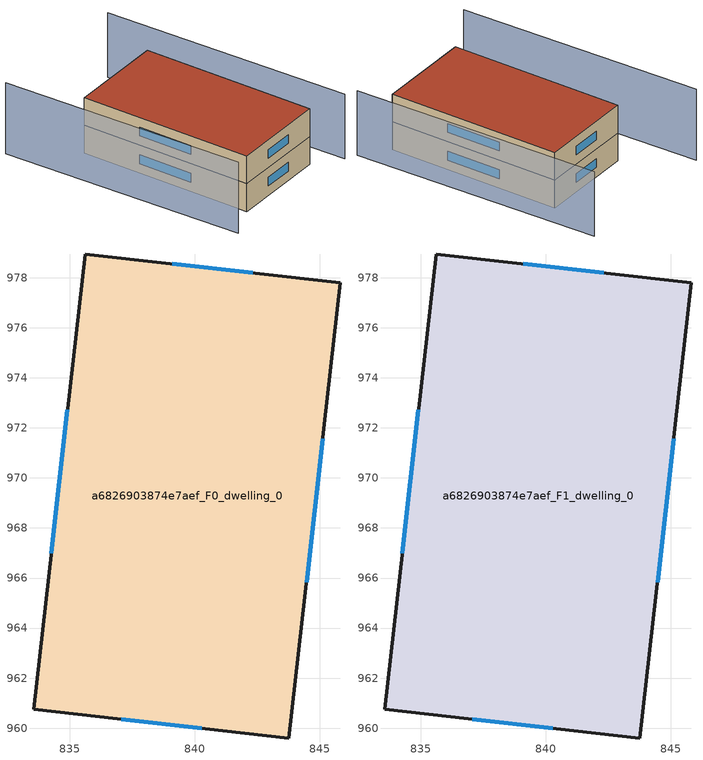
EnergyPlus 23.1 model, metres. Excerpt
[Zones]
a6826903874e7aef_F0_dwelling_0
 floor ground (EU_floor_Construction): 845.82,977.8 843.77,959.61 833.57,960.76 835.62,978.95 z0
 wall outside (EU_wall_Construction): 833.57,960.76 843.77,959.61 845.82,977.8 835.62,978.95 833.57,960.76 z0:3
 window (EU_Window_Construction): 837.06,960.36 840.27,960 / 834.92,972.72 834.27,966.99 / 842.33,978.19 839.11,978.55 / 844.47,965.84 845.12,971.57 z1.03:1.97
a6826903874e7aef_F1_dwelling_0
 floor to a6826903874e7aef_F0_dwelling_0 (EU_floor_Construction): 845.82,977.8 843.77,959.61 833.57,960.76 835.62,978.95 z3
 wall outside (EU_wall_Construction): 833.57,960.76 843.77,959.61 845.82,977.8 835.62,978.95 833.57,960.76 z3:6
 window (EU_Window_Construction): 837.06,960.36 840.27,960 / 834.92,972.72 834.27,966.99 / 842.33,978.19 839.11,978.55 / 844.47,965.84 845.12,971.57 z4.03:4.97
 roof outside (EU_roof_Construction): 843.77,959.61 845.82,977.8 835.62,978.95 833.57,960.76 z6
shading: 846.2,957.2 848.5,983.39 z0:7; 832.11,985.28 829.85,959.62 z0:7.7
[Building]
EU S2 Campaign: North Axis=0; Terrain=City; Solar Distribution=FullExterior
[Site:Location]
Cape.Town.Intl.AP: Latitude=-33.965; Longitude=18.602; Time Zone=2; Elevation=46
[SizingPeriod:WeatherFileDays]
AnnualSizingPeriod: Begin Month=1; Begin Day of Month=1; End Month=12; End Day of Month=31; Day of Week for Start Day=Monday; Use Weather File Daylight Saving Period=No; Use Weather File Rain and Snow Indicators=No
[MATERIAL]
EU_InternalMass_Material: Roughness=MediumRough; Thickness=0.1; Conductivity=1; Density=1800; Specific Heat=900; Thermal Absorptance=0.9; Solar Absorptance=0.7; Visible Absorptance=0.7
[MATERIAL:NOMASS] Roughness=MediumRough; Thermal Absorptance=0.9; Solar Absorptance=0.7; Visible Absorptance=0.7
Name | Thermal Resistance
EU_wall_NoMass | 0.493876
EU_roof_NoMass | 0.449382
EU_floor_NoMass | 1.25
[WINDOWMATERIAL:SIMPLEGLAZINGSYSTEM]
EU_Window_SimpleGlazing: UFactor=4.4; Solar Heat Gain Coefficient=0.85; Visible Transmittance=0.85
[CONSTRUCTION]
EU_wall_Construction: EU_wall_NoMass
EU_roof_Construction: EU_roof_NoMass
EU_floor_Construction: EU_floor_NoMass
EU_Window_Construction: EU_Window_SimpleGlazing
EU_InternalMass_Construction: EU_InternalMass_Material
[ZONE] Type=1; Multiplier=1; Ceiling Height=autocalculate; Volume=563.676; Floor Area=autocalculate; Part of Total Floor Area=Yes
a6826903874e7aef_F0_dwelling_0; a6826903874e7aef_F1_dwelling_0
[INTERNALMASS] Construction=EU_InternalMass_Construction; Surface Area=187.892
Name | Zone or ZoneList
a6826903874e7aef_F0_dwelling_0_EU_InternalMass | a6826903874e7aef_F0_dwelling_0
a6826903874e7aef_F1_dwelling_0_EU_InternalMass | a6826903874e7aef_F1_dwelling_0
[OTHEREQUIPMENT] Fuel Type=Electricity; Design Level Calculation Method=Watts/Area; Power per Zone Floor Area=1; Fraction Latent=0; Fraction Radiant=0; Fraction Lost=0; Carbon Dioxide Generation Rate=0; EndUse Subcategory=EU_Step8_InternalGains
Name | Zone or ZoneList or Space or SpaceList | Schedule
EU_Step8_InternalGain_a6826903874e7aef_F0_dwelling_0_f000 | a6826903874e7aef_F0_dwelling_0 | EU_Step8_GainSchedule_a6826903874e7aef_F0_dwelling_0_f000
EU_Step8_InternalGain_a6826903874e7aef_F1_dwelling_0_f000 | a6826903874e7aef_F1_dwelling_0 | EU_Step8_GainSchedule_a6826903874e7aef_F1_dwelling_0_f000
[ZONEVENTILATION:DESIGNFLOWRATE] Schedule=EU_AlwaysOn; Design Flow Rate Calculation Method=AirChanges/Hour; Air Changes per Hour=0.64; Ventilation Type=Natural; Fan Pressure Rise=0; Fan Total Efficiency=1; Constant Term Coefficient=1; Temperature Term Coefficient=0; Velocity Term Coefficient=0; Velocity Squared Term Coefficient=0; Minimum Indoor Temperature=-100; Maximum Indoor Temperature=100; Delta Temperature=-100; Minimum Outdoor Temperature=-100; Maximum Outdoor Temperature=100; Maximum Wind Speed=40
Name | Zone or ZoneList or Space or SpaceList
EU_ConstantAir_a6826903874e7aef_F0_dwelling_0 | a6826903874e7aef_F0_dwelling_0
EU_ConstantAir_a6826903874e7aef_F1_dwelling_0 | a6826903874e7aef_F1_dwelling_0
[HVACTEMPLATE:THERMOSTAT] Constant Heating Setpoint=20; Constant Cooling Setpoint=50
EU_HeatOnly_a6826903874e7aef_F0_dwelling_0; EU_HeatOnly_a6826903874e7aef_F1_dwelling_0
[HVACTEMPLATE:ZONE:IDEALLOADSAIRSYSTEM] System Availability Schedule=EU_AlwaysOn; Maximum Heating Supply Air Temperature=50; Minimum Cooling Supply Air Temperature=13; Maximum Heating Supply Air Humidity Ratio=0.0156; Minimum Cooling Supply Air Humidity Ratio=0.0077; Heating Limit=NoLimit; Cooling Limit=NoLimit; Heating Availability Schedule=EU_AlwaysOn; Cooling Availability Schedule=EU_CoolingOff; Dehumidification Control Type=ConstantSensibleHeatRatio; Cooling Sensible Heat Ratio=0.7; Dehumidification Setpoint=60; Humidification Control Type=None; Humidification Setpoint=30; Outdoor Air Method=None; Outdoor Air Flow Rate per Person=0.00944; Outdoor Air Flow Rate per Zone Floor Area=0; Outdoor Air Flow Rate per Zone=0; Demand Controlled Ventilation Type=None; Outdoor Air Economizer Type=NoEconomizer; Heat Recovery Type=None; Sensible Heat Recovery Effectiveness=0.7; Latent Heat Recovery Effectiveness=0.65
Name | Template Thermostat
a6826903874e7aef_F0_dwelling_0 | EU_HeatOnly_a6826903874e7aef_F0_dwelling_0
a6826903874e7aef_F1_dwelling_0 | EU_HeatOnly_a6826903874e7aef_F1_dwelling_0
[SIZING:ZONE] Zone Cooling Design Supply Air Temperature Input Method=SupplyAirTemperature; Zone Cooling Design Supply Air Temperature=13; Zone Heating Design Supply Air Temperature Input Method=SupplyAirTemperature; Zone Heating Design Supply Air Temperature=50; Zone Cooling Design Supply Air Humidity Ratio=0.008; Zone Heating Design Supply Air Humidity Ratio=0.008; Cooling Design Air Flow Method=DesignDay; Cooling Design Air Flow Rate=0; Cooling Minimum Air Flow per Zone Floor Area=0.000762; Cooling Minimum Air Flow=0; Cooling Minimum Air Flow Fraction=0.2; Heating Design Air Flow Method=DesignDay; Heating Design Air Flow Rate=0; Heating Maximum Air Flow per Zone Floor Area=0.002032; Heating Maximum Air Flow=0.141576; Heating Maximum Air Flow Fraction=0.3; Account for Dedicated Outdoor Air System=No; Dedicated Outdoor Air System Control Strategy=NeutralSupplyAir; Dedicated Outdoor Air Low Setpoint Temperature for Design=autosize; Dedicated Outdoor Air High Setpoint Temperature for Design=autosize; Zone Load Sizing Method=Sensible Load Only No Latent Load; Zone Latent Cooling Design Supply Air Humidity Ratio Input Method=HumidityRatioDifference; Zone Cooling Design Supply Air Humidity Ratio Difference=0.005; Zone Latent Heating Design Supply Air Humidity Ratio Input Method=HumidityRatioDifference; Zone Humidification Design Supply Air Humidity Ratio Difference=0.005
a6826903874e7aef_F0_dwelling_0; a6826903874e7aef_F1_dwelling_0
[SCHEDULE:CONSTANT]
Name | Hourly Value
EU_AlwaysOn | 1
EU_CoolingOff | 0
[SCHEDULE:FILE] Column Number=1; Rows to Skip at Top=0; Number of Hours of Data=8760; Column Separator=Comma; Interpolate to Timestep=No; Minutes per Item=60; Adjust Schedule for Daylight Savings=Yes
Name | File
EU_Step8_GainSchedule_a6826903874e7aef_F0_dwelling_0_f000 | ../../schedules/a6826903874e7aef/a6826903874e7aef_F0_dwelling_0_f000_gain.csv
EU_Step8_GainSchedule_a6826903874e7aef_F1_dwelling_0_f000 | ../../schedules/a6826903874e7aef/a6826903874e7aef_F1_dwelling_0_f000_gain.csv
